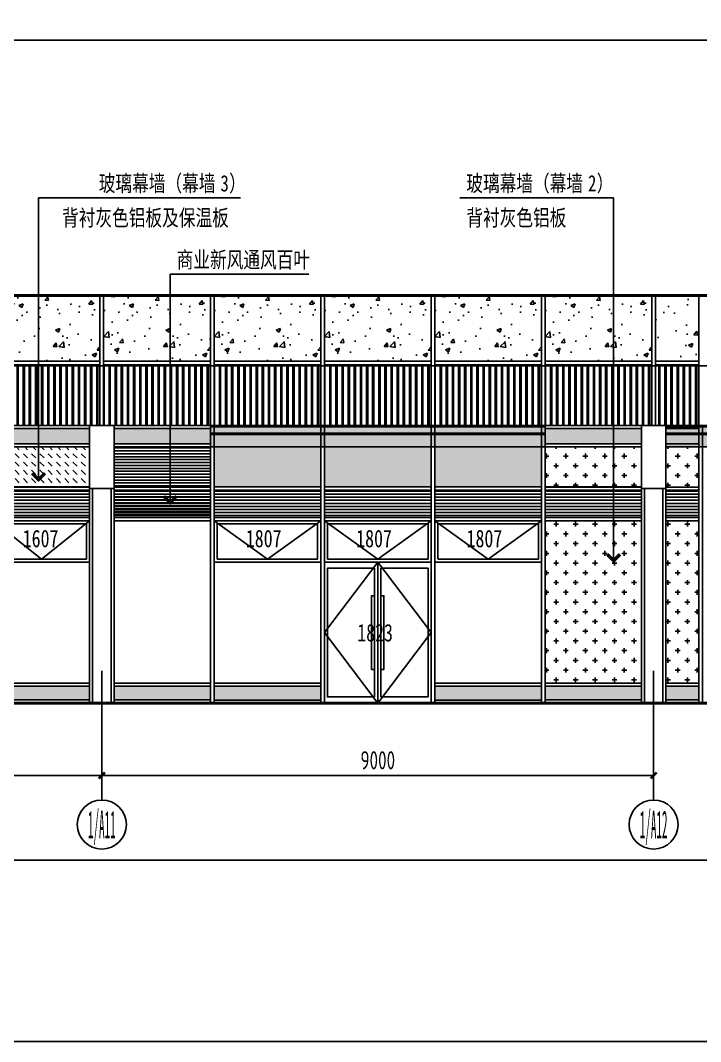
# Model space of a CAD drawing. Extents: x 72637 to 526294, y -245768 to 30884.
# Drawn here: x 223315 to 234408, y -110581 to -93920 of the extents above; entities that cross this region are included whole.
import ezdxf
from ezdxf.enums import TextEntityAlignment as Align

# ---------------------------------------------------------------- set-up
doc = ezdxf.new("R2010")
doc.units = 0
doc.header["$LTSCALE"] = 10
doc.header["$MEASUREMENT"] = 0
doc.linetypes.add('DASH', pattern=[0.35, 0.25, -0.1])
for name, color, linetype in [('$1$05-填充_天正', 26, 'Continuous'), ('01-标注_符号', 200, 'Continuous'), ('01-标注_轴线坐标', 132, 'Continuous'), ('02-TEXT_标注', 130, 'Continuous'), ('02-TEXT_轴号', 7, 'Continuous'), ('05-填充_156', 156, 'Continuous'), ('05-填充_168', 168, 'Continuous'), ('05-填充_18', 18, 'Continuous'), ('A-C_玻璃幕墙', 140, 'Continuous'), ('A-C_窗', 140, 'Continuous'), ('A-C_门', 150, 'Continuous'), ('AXIS_TEXT', 7, 'Continuous'), ('D-铝板', 181, 'Continuous'), ('E-立面轮廓', 241, 'Continuous')]:
    doc.layers.add(name, color=color, linetype=linetype)
doc.layers.add('04-不打印_辅助线', color=165, linetype='Continuous', plot=False)
doc.layers.add('DIM_MODI', color=6, linetype='Continuous', plot=False)
doc.styles.add('_TCH_AXIS', font='STXIHEI.TTF', dxfattribs={"width": 0.75})
doc.styles.add('_TCH_DIM_T3', font='ROS1', dxfattribs={"width": 0.8, "bigfont": 'JD'})
doc.styles.add('_TCH_LABEL', font='', dxfattribs={"width": 0.75})
doc.styles.add('COMPLEX', font='COMPLEX')
doc.styles.add('logo-3', font='', dxfattribs={"width": 0.8})
doc.styles.get("Standard").update_dxf_attribs({"font": 'STXIHEI.TTF', "width": 0.75})
doc.styles.get('_TCH_LABEL').set_extended_font_data('SimSun')
doc.styles.get('logo-3').set_extended_font_data('SimSun')
doc.dimstyles.new('_TCH_ARCH&&100', dxfattribs={"dimtxt": 297.5, "dimasz": 100, "dimexe": 250, "dimexo": 300, "dimgap": 100, "dimtad": 1, "dimdec": 0, "dimzin": 0, "dimdsep": 46, "dimtxsty": '_TCH_DIM_T3', "dimblk": 'ARCHTICK', "dimcen": 0.09, "dimclrt": 7, "dimazin": 2, "dimtfac": 1, "dimtdec": 0, "dimtix": 1, "dimtmove": 2, "dimatfit": 3, "dimfxl": 0, "dimtolj": 1, "dimtzin": 0, "dimarcsym": 0})
doc.dimstyles.new('副本 ISO-1', dxfattribs={"dimtxt": 2.5, "dimasz": 1.5, "dimexe": 1.25, "dimexo": 0.625, "dimtad": 1, "dimdec": 0, "dimtxsty": 'logo-3', "dimblk": 'ARCHTICK', "dimcen": 2.5, "dimdle": 1, "dimadec": 0, "dimazin": 0, "dimtfac": 1, "dimtdec": 0, "dimtix": 1, "dimtmove": 0, "dimatfit": 3, "dimldrblk": 'AR', "dimfxl": 0, "dimarcsym": 0})

# ---------------------------------------------------------------- blocks, each defined once
blk = doc.blocks.new('*U140')
at = {"layer": 'A-C_玻璃幕墙'}
blk.add_lwpolyline([(-30, 2265), (-30, -2265), (30, -2265), (30, 2265)], dxfattribs=at)
blk = doc.blocks.new('*U141')
at = {"layer": 'A-C_玻璃幕墙', "color": 0, "linetype": 'ByBlock', "lineweight": -2, "transparency": 16777216}
for p in [(0, 0), (1800, 0), (3600, 0), (5400, 0)]:
    blk.add_blockref('*U140', p, dxfattribs=at)
blk = doc.blocks.new('jhkuyfuk')
blk.add_lwpolyline([(-200, 0), (200, 0), (200, 4530), (-200, 4530)], close=True)
for points in [[(-200, 3500), (200, 3500)], [(-150, 3500), (-150, 0)], [(150, 3500), (150, 0)]]:
    blk.add_lwpolyline(points)
blk = doc.blocks.new('rehatrshj')
at = {"layer": '05-填充_156'}
h = blk.add_hatch(dxfattribs=at)
h.set_pattern_fill('CROSS', color=136, scale=100)
h.set_pattern_definition([(0, (-155019.49, 102647.84), (158.75, 158.75), [79.375, -238.125]), (90, (-154979.8, 102608.15), (-158.75, 158.75), [79.375, -238.125])])
h.paths.add_polyline_path([(0, 3200), (1570, 3200), (1570, 3855), (0, 3855)])
h.paths.add_polyline_path([(0, 2650), (1570, 2650), (1570, 0), (0, 0)])
for points in [[(0, 3200), (1570, 3200), (1570, 3855), (0, 3855)], [(0, 2650), (1570, 2650), (1570, 0), (0, 0)]]:
    blk.add_lwpolyline(points, close=True)
blk = doc.blocks.new('*U145')
at = {"layer": 'A-C_玻璃幕墙'}
blk.add_blockref('rehatrshj', (-785, -1927), dxfattribs=at)
blk = doc.blocks.new('*U146')
at = {"layer": 'A-C_玻璃幕墙', "color": 0, "linetype": 'ByBlock', "lineweight": -2, "transparency": 16777216}
blk.add_blockref('*U145', (0, 0), dxfattribs=at)
blk = doc.blocks.new('*U148')
at = {"layer": '05-填充_156'}
h = blk.add_hatch(dxfattribs=at)
h.set_pattern_fill('DASH', color=256, scale=100, angle=315)
h.set_pattern_definition([(315, (-155019.49, 99447.835), (134.70384, -3e-14), [95.25, -95.25])])
h.paths.add_polyline_path([(0, 655), (1570, 655), (1570, 0), (0, 0)])
blk.add_lwpolyline([(0, 655), (1570, 655), (1570, 0), (0, 0)], close=True)
blk = doc.blocks.new('*U155')
at = {"layer": 'A-C_玻璃幕墙'}
blk.add_blockref('*U148', (-785, -327), dxfattribs=at)
blk = doc.blocks.new('*U156')
at = {"layer": 'A-C_玻璃幕墙', "color": 0, "linetype": 'ByBlock', "lineweight": -2, "transparency": 16777216}
for p in [(0, 0), (7030, 0)]:
    blk.add_blockref('*U155', p, dxfattribs=at)
blk = doc.blocks.new('*U157')
at = {"layer": 'A-C_玻璃幕墙'}
blk.add_lwpolyline([(-30, 2265), (-30, -2265), (30, -2265), (30, 2265)], dxfattribs=at)
blk = doc.blocks.new('*U158')
at = {"layer": 'A-C_玻璃幕墙', "color": 0, "linetype": 'ByBlock', "lineweight": -2, "transparency": 16777216}
for p in [(0, 0), (2500, 0)]:
    blk.add_blockref('*U157', p, dxfattribs=at)
blk = doc.blocks.new('*U229')
at = {"layer": '05-填充_156'}
h = blk.add_hatch(dxfattribs=at)
h.set_pattern_fill('_USER', color=256, scale=100, angle=90, pattern_type=0)
h.set_pattern_definition([(90, (-974.43, 940), (-100, 6e-15), [])])
h.paths.add_polyline_path([(0, 990), (706, 990), (706, 0), (0, 0)])
h = blk.add_hatch(dxfattribs=at)
h.set_pattern_fill('_USER', color=256, scale=100, angle=90, pattern_type=0)
h.set_pattern_definition([(90, (-954.43, 940), (-100, 6e-15), [])])
h.paths.add_polyline_path([(0, 990), (706, 990), (706, 0), (0, 0)])
for points in [[(706, 1050), (0, 1050), (0, 2120), (706, 2120)], [(0, 990), (706, 990), (706, 1050), (0, 1050)], [(0, 990), (706, 990), (706, 0), (0, 0)]]:
    blk.add_lwpolyline(points, close=True)
blk = doc.blocks.new('jtdyy')
at = {"layer": '05-填充_168'}
h = blk.add_hatch(color=256, dxfattribs=at)
h.dxf.hatch_style = 1
h.paths.add_polyline_path([(1570, 50), (0, 50), (0, 275), (1570, 275)])
for points in [[(1570, 275), (0, 275), (0, 325), (1570, 325)], [(1570, 50), (0, 50), (0, 275), (1570, 275)], [(1570, 0), (0, 0), (0, 50), (1570, 50)]]:
    blk.add_lwpolyline(points, close=True)
blk = doc.blocks.new('jhtdrjytd')
at = {"layer": '05-填充_156'}
h = blk.add_hatch(dxfattribs=at)
h.set_pattern_fill('_USER', color=256, scale=50, pattern_type=0)
h.set_pattern_definition([(0, (770, 50), (0, 50), [])])
h.paths.add_polyline_path([(0, 50), (1570, 50), (1570, 500), (0, 500)])
at = {"layer": '05-填充_168'}
h = blk.add_hatch(color=256, dxfattribs=at)
h.dxf.hatch_style = 1
h.paths.add_polyline_path([(1570, 1255), (0, 1255), (0, 1505), (1570, 1505)])
for points in [[(1570, 1505), (0, 1505), (0, 1555), (1570, 1555)], [(1570, 1255), (0, 1255), (0, 1505), (1570, 1505)], [(1570, 1205), (0, 1205), (0, 1255), (1570, 1255)], [(1570, 500), (0, 500), (0, 550), (1570, 550)], [(0, 50), (1570, 50), (1570, 500), (0, 500)], [(1570, 0), (0, 0), (0, 50), (1570, 50)]]:
    blk.add_lwpolyline(points, close=True)
blk = doc.blocks.new('*U183')
at = {"layer": 'A-C_玻璃幕墙'}
for name, p in [('jhtdrjytd', (-785, 710)), ('jtdyy', (-785, -2265))]:
    blk.add_blockref(name, p, dxfattribs=at)
blk = doc.blocks.new('*U184')
at = {"layer": 'A-C_玻璃幕墙', "color": 0, "linetype": 'ByBlock', "lineweight": -2, "transparency": 16777216}
for p in [(0, 0), (7030, 0)]:
    blk.add_blockref('*U183', p, dxfattribs=at)
blk = doc.blocks.new('*U188')
at = {"layer": 'A-C_玻璃幕墙'}
for name, p in [('jhtdrjytd', (-785, 710)), ('jtdyy', (-785, -2265))]:
    blk.add_blockref(name, p, dxfattribs=at)
blk = doc.blocks.new('*U189')
at = {"layer": 'A-C_玻璃幕墙', "color": 0, "linetype": 'ByBlock', "lineweight": -2, "transparency": 16777216}
for p in [(0, 0), (7030, 0)]:
    blk.add_blockref('*U188', p, dxfattribs=at)
blk = doc.blocks.new('*U372')
at = {"layer": '05-填充_168'}
h = blk.add_hatch(color=256, dxfattribs=at)
h.dxf.hatch_style = 1
h.paths.add_polyline_path([(536, 50), (0, 50), (0, 275), (536, 275)])
for points in [[(536, 275), (0, 275), (0, 325), (536, 325)], [(536, 50), (0, 50), (0, 275), (536, 275)], [(536, 0), (0, 0), (0, 50), (536, 50)]]:
    blk.add_lwpolyline(points, close=True)
blk = doc.blocks.new('*U371')
at = {"layer": '05-填充_156'}
h = blk.add_hatch(dxfattribs=at)
h.set_pattern_fill('_USER', color=256, scale=50, pattern_type=0)
h.set_pattern_definition([(0, (-264.426, 50), (0, 50), [])])
h.paths.add_polyline_path([(0, 50), (536, 50), (536, 500), (0, 500)])
at = {"layer": '05-填充_168'}
h = blk.add_hatch(color=256, dxfattribs=at)
h.dxf.hatch_style = 1
h.paths.add_polyline_path([(536, 1255), (0, 1255), (0, 1505), (536, 1505)])
for points in [[(536, 1505), (0, 1505), (0, 1555), (536, 1555)], [(536, 1255), (0, 1255), (0, 1505), (536, 1505)], [(536, 1205), (0, 1205), (0, 1255), (536, 1255)], [(536, 500), (0, 500), (0, 550), (536, 550)], [(0, 50), (536, 50), (536, 500), (0, 500)], [(536, 0), (0, 0), (0, 50), (536, 50)]]:
    blk.add_lwpolyline(points, close=True)
blk = doc.blocks.new('A$C5BC7050D')
for points in [[(-1735, 0), (5, 0), (5, 2300), (-1735, 2300)], [(-915, 550), (-965, 550), (-965, 1750), (-915, 1750)], [(-815, 550), (-765, 550), (-765, 1750), (-815, 1750)]]:
    blk.add_lwpolyline(points, close=True)
for points in [[(-865, 2300), (-1735, 1150), (-865, 0)], [(-915, 2200), (-1685, 2200), (-1685, 100), (-915, 100)], [(-915, 2200), (-915, 100)], [(-865, 2300), (-865, 0)], [(-865, 2300), (5, 1150), (-865, 0)], [(-815, 2200), (-815, 100)], [(-815, 100), (-45, 100), (-45, 2200), (-815, 2200)]]:
    blk.add_lwpolyline(points)
at = {"layer": '04-不打印_辅助线', "style": '_TCH_AXIS', "width": 0.75}
blk.add_text('1823', height=285.4, dxfattribs=at).set_placement((-1199, 1005))
blk = doc.blocks.new('*U126')
at = {"layer": '05-填充_156'}
h = blk.add_hatch(dxfattribs=at)
h.set_pattern_fill('_USER', color=256, scale=50, pattern_type=0)
h.set_pattern_definition([(0, (940, 50), (0, 50), [])])
h.paths.add_polyline_path([(0, 50), (1740, 50), (1740, 500), (0, 500)])
at = {"layer": '05-填充_168'}
h = blk.add_hatch(color=256, dxfattribs=at)
h.dxf.hatch_style = 1
h.paths.add_polyline_path([(1740, 1205), (0, 1205), (0, 550), (1740, 550)])
for points in [[(0, 1555), (1740, 1555)], [(1740, 1205), (0, 1205)]]:
    blk.add_lwpolyline(points)
for points in [[(0, 550), (1740, 550), (1740, 1205), (0, 1205)], [(1740, 500), (0, 500), (0, 550), (1740, 550)], [(0, 50), (1740, 50), (1740, 500), (0, 500)], [(1740, 0), (0, 0), (0, 50), (1740, 50)]]:
    blk.add_lwpolyline(points, close=True)
blk = doc.blocks.new('*U368')
at = {"layer": 'A-C_玻璃幕墙'}
blk.add_blockref('*U126', (-870, -777), dxfattribs=at)
blk = doc.blocks.new('*U369')
at = {"layer": 'A-C_玻璃幕墙', "color": 0, "linetype": 'ByBlock', "lineweight": -2, "transparency": 16777216}
for p in [(0, 0), (1800, 0), (3600, 0)]:
    blk.add_blockref('*U368', p, dxfattribs=at)
blk = doc.blocks.new('*U167')
at = {"layer": '05-填充_168'}
h = blk.add_hatch(color=256, dxfattribs=at)
h.dxf.hatch_style = 1
h.paths.add_polyline_path([(1740, 50), (0, 50), (0, 275), (1740, 275)])
for points in [[(1740, 275), (0, 275), (0, 325), (1740, 325)], [(1740, 50), (0, 50), (0, 275), (1740, 275)], [(1740, 0), (0, 0), (0, 50), (1740, 50)]]:
    blk.add_lwpolyline(points, close=True)
blk = doc.blocks.new('*U370')
at = {"layer": 'A-C_玻璃幕墙'}
blk.add_blockref('*U167', (-870, -163), dxfattribs=at)
blk = doc.blocks.new('*U367')
at = {"layer": 'A-C_玻璃幕墙', "color": 0, "linetype": 'ByBlock', "lineweight": -2, "transparency": 16777216}
for p in [(0, 0), (3600, 0)]:
    blk.add_blockref('*U370', p, dxfattribs=at)
blk = doc.blocks.new('*U88')
at = {"layer": '05-填充_18'}
h = blk.add_hatch(color=256, dxfattribs=at)
h.dxf.hatch_style = 1
h.paths.add_polyline_path([(0, 350), (5460, 350), (5460, 0), (0, 0)])
blk.add_lwpolyline([(0, 350), (5460, 350), (5460, 0), (0, 0)], close=True)
for points in [[(5460, 325), (0, 325)], [(0, 225), (5460, 225)], [(5460, 200), (0, 200)]]:
    blk.add_lwpolyline(points)
blk = doc.blocks.new('*U374')
at = {"layer": '05-填充_156'}
h = blk.add_hatch(dxfattribs=at)
h.set_pattern_fill('CROSS', color=136, scale=100)
h.set_pattern_definition([(0, (-156053.91, 102647.84), (158.75, 158.75), [79.375, -238.125]), (90, (-156014.23, 102608.15), (-158.75, 158.75), [79.375, -238.125])])
h.paths.add_polyline_path([(0, 3200), (536, 3200), (536, 3855), (0, 3855)])
h.paths.add_polyline_path([(0, 2650), (536, 2650), (536, 0), (0, 0)])
for points in [[(0, 3200), (536, 3200), (536, 3855), (0, 3855)], [(0, 2650), (536, 2650), (536, 0), (0, 0)]]:
    blk.add_lwpolyline(points, close=True)
blk = doc.blocks.new('*U405')
at = {"layer": '05-填充_18'}
h = blk.add_hatch(color=256, dxfattribs=at)
h.dxf.hatch_style = 1
h.paths.add_polyline_path([(0, 350), (3970, 350), (3970, 0), (0, 0)])
blk.add_lwpolyline([(0, 350), (3970, 350), (3970, 0), (0, 0)], close=True)
for points in [[(3970, 325), (0, 325)], [(0, 225), (3970, 225)], [(3970, 200), (0, 200)]]:
    blk.add_lwpolyline(points)
blk = doc.blocks.new('_ArchTick')
at = {"color": 0, "linetype": 'ByBlock', "const_width": 0.4}
blk.add_lwpolyline([(-0.5, -0.5), (0.5, 0.5)], dxfattribs=at)
blk = doc.blocks.new('*X11')
at = {"color": 0}
for p, q in [((-1012.301, 1692.734), (-1012.295, 1692.734)), ((-1012.301, 1692.711), (-1012.301, 1692.734)), ((-1012.3, 1692.735), (-1012.296, 1692.735)), ((-1012.3, 1692.71), (-1012.3, 1692.735)), ((-1012.299, 1692.736), (-1012.297, 1692.736)), ((-1012.299, 1692.709), (-1012.299, 1692.736)), ((-1012.298, 1692.708), (-1012.298, 1692.736)), ((-1012.297, 1692.707), (-1012.297, 1692.735)), ((-1012.296, 1692.706), (-1012.296, 1692.734)), ((-1012.295, 1692.705), (-1012.295, 1692.733)), ((-1012.312, 1692.723), (-1012.284, 1692.723)), ((-1012.312, 1692.722), (-1012.312, 1692.723)), ((-1012.311, 1692.724), (-1012.285, 1692.724)), ((-1012.311, 1692.721), (-1012.311, 1692.724)), ((-1012.311, 1692.722), (-1012.283, 1692.722)), ((-1012.31, 1692.725), (-1012.286, 1692.725)), ((-1012.31, 1692.72), (-1012.31, 1692.725)), ((-1012.31, 1692.721), (-1012.282, 1692.721)), ((-1012.309, 1692.726), (-1012.287, 1692.726)), ((-1012.309, 1692.719), (-1012.309, 1692.726)), ((-1012.309, 1692.72), (-1012.281, 1692.72)), ((-1012.308, 1692.727), (-1012.288, 1692.727)), ((-1012.308, 1692.718), (-1012.308, 1692.727)), ((-1012.308, 1692.719), (-1012.28, 1692.719)), ((-1012.307, 1692.728), (-1012.289, 1692.728)), ((-1012.307, 1692.717), (-1012.307, 1692.728)), ((-1012.307, 1692.718), (-1012.279, 1692.718)), ((-1012.306, 1692.729), (-1012.29, 1692.729)), ((-1012.306, 1692.716), (-1012.306, 1692.729)), ((-1012.306, 1692.717), (-1012.278, 1692.717)), ((-1012.305, 1692.73), (-1012.291, 1692.73)), ((-1012.305, 1692.715), (-1012.305, 1692.73)), ((-1012.305, 1692.716), (-1012.277, 1692.716)), ((-1012.304, 1692.731), (-1012.292, 1692.731)), ((-1012.304, 1692.714), (-1012.304, 1692.731)), ((-1012.304, 1692.715), (-1012.276, 1692.715)), ((-1012.303, 1692.732), (-1012.293, 1692.732)), ((-1012.303, 1692.713), (-1012.303, 1692.732)), ((-1012.303, 1692.714), (-1012.275, 1692.714)), ((-1012.302, 1692.733), (-1012.294, 1692.733)), ((-1012.302, 1692.712), (-1012.302, 1692.733)), ((-1012.302, 1692.713), (-1012.274, 1692.713)), ((-1012.301, 1692.712), (-1012.273, 1692.712)), ((-1012.3, 1692.711), (-1012.272, 1692.711)), ((-1012.299, 1692.71), (-1012.271, 1692.71)), ((-1012.299, 1692.631), (-1012.27, 1692.631)), ((-1012.299, 1692.604), (-1012.299, 1692.631)), ((-1012.298, 1692.709), (-1012.27, 1692.709)), ((-1012.298, 1692.632), (-1012.269, 1692.632)), ((-1012.298, 1692.603), (-1012.298, 1692.632)), ((-1012.297, 1692.708), (-1012.269, 1692.708)), ((-1012.297, 1692.633), (-1012.268, 1692.633)), ((-1012.297, 1692.604), (-1012.297, 1692.633)), ((-1012.296, 1692.707), (-1012.268, 1692.707)), ((-1012.296, 1692.634), (-1012.267, 1692.634)), ((-1012.296, 1692.605), (-1012.296, 1692.634)), ((-1012.295, 1692.706), (-1012.267, 1692.706)), ((-1012.295, 1692.635), (-1012.266, 1692.635)), ((-1012.295, 1692.606), (-1012.295, 1692.635)), ((-1012.294, 1692.704), (-1012.294, 1692.732)), ((-1012.294, 1692.705), (-1012.266, 1692.705)), ((-1012.294, 1692.636), (-1012.265, 1692.636)), ((-1012.294, 1692.607), (-1012.294, 1692.636)), ((-1012.293, 1692.703), (-1012.293, 1692.731)), ((-1012.293, 1692.704), (-1012.265, 1692.704)), ((-1012.293, 1692.637), (-1012.264, 1692.637)), ((-1012.293, 1692.608), (-1012.293, 1692.637)), ((-1012.292, 1692.702), (-1012.292, 1692.73)), ((-1012.292, 1692.703), (-1012.264, 1692.703)), ((-1012.292, 1692.638), (-1012.263, 1692.638)), ((-1012.292, 1692.609), (-1012.292, 1692.638)), ((-1012.291, 1692.701), (-1012.291, 1692.729)), ((-1012.291, 1692.702), (-1012.263, 1692.702)), ((-1012.291, 1692.639), (-1012.262, 1692.639)), ((-1012.291, 1692.61), (-1012.291, 1692.639)), ((-1012.29, 1692.7), (-1012.29, 1692.728)), ((-1012.29, 1692.701), (-1012.262, 1692.701)), ((-1012.29, 1692.64), (-1012.261, 1692.64)), ((-1012.29, 1692.611), (-1012.29, 1692.64)), ((-1012.289, 1692.699), (-1012.289, 1692.727)), ((-1012.289, 1692.7), (-1012.261, 1692.7)), ((-1012.289, 1692.641), (-1012.26, 1692.641)), ((-1012.289, 1692.612), (-1012.289, 1692.641)), ((-1012.288, 1692.698), (-1012.288, 1692.726)), ((-1012.288, 1692.699), (-1012.26, 1692.699)), ((-1012.288, 1692.642), (-1012.259, 1692.642)), ((-1012.288, 1692.613), (-1012.288, 1692.642)), ((-1012.287, 1692.697), (-1012.287, 1692.725)), ((-1012.287, 1692.698), (-1012.259, 1692.698)), ((-1012.287, 1692.643), (-1012.258, 1692.643)), ((-1012.287, 1692.614), (-1012.287, 1692.643)), ((-1012.286, 1692.696), (-1012.286, 1692.724)), ((-1012.286, 1692.697), (-1012.258, 1692.697)), ((-1012.286, 1692.644), (-1012.257, 1692.644)), ((-1012.286, 1692.615), (-1012.286, 1692.644)), ((-1012.285, 1692.695), (-1012.285, 1692.723)), ((-1012.285, 1692.696), (-1012.257, 1692.696)), ((-1012.285, 1692.645), (-1012.256, 1692.645)), ((-1012.285, 1692.616), (-1012.285, 1692.645)), ((-1012.284, 1692.694), (-1012.284, 1692.722)), ((-1012.284, 1692.695), (-1012.256, 1692.695)), ((-1012.284, 1692.646), (-1012.255, 1692.646)), ((-1012.284, 1692.617), (-1012.284, 1692.646)), ((-1012.283, 1692.693), (-1012.283, 1692.721)), ((-1012.283, 1692.694), (-1012.255, 1692.694)), ((-1012.283, 1692.647), (-1012.254, 1692.647)), ((-1012.283, 1692.618), (-1012.283, 1692.647)), ((-1012.282, 1692.692), (-1012.282, 1692.72)), ((-1012.282, 1692.693), (-1012.254, 1692.693)), ((-1012.282, 1692.648), (-1012.253, 1692.648)), ((-1012.282, 1692.619), (-1012.282, 1692.648)), ((-1012.281, 1692.691), (-1012.281, 1692.719)), ((-1012.281, 1692.692), (-1012.253, 1692.692)), ((-1012.281, 1692.649), (-1012.252, 1692.649)), ((-1012.281, 1692.62), (-1012.281, 1692.649)), ((-1012.28, 1692.69), (-1012.28, 1692.718)), ((-1012.28, 1692.691), (-1012.252, 1692.691)), ((-1012.28, 1692.65), (-1012.251, 1692.65)), ((-1012.28, 1692.621), (-1012.28, 1692.65)), ((-1012.279, 1692.689), (-1012.279, 1692.717)), ((-1012.279, 1692.69), (-1012.251, 1692.69)), ((-1012.279, 1692.651), (-1012.25, 1692.651)), ((-1012.279, 1692.622), (-1012.279, 1692.651)), ((-1012.278, 1692.688), (-1012.278, 1692.716)), ((-1012.278, 1692.689), (-1012.25, 1692.689)), ((-1012.278, 1692.652), (-1012.249, 1692.652)), ((-1012.278, 1692.623), (-1012.278, 1692.652)), ((-1012.277, 1692.687), (-1012.277, 1692.715)), ((-1012.277, 1692.688), (-1012.249, 1692.688)), ((-1012.277, 1692.653), (-1012.248, 1692.653)), ((-1012.277, 1692.624), (-1012.277, 1692.653)), ((-1012.276, 1692.686), (-1012.276, 1692.714)), ((-1012.276, 1692.687), (-1012.248, 1692.687)), ((-1012.276, 1692.654), (-1012.247, 1692.654)), ((-1012.276, 1692.625), (-1012.276, 1692.654)), ((-1012.275, 1692.685), (-1012.275, 1692.713)), ((-1012.275, 1692.686), (-1012.247, 1692.686)), ((-1012.275, 1692.655), (-1012.246, 1692.655)), ((-1012.275, 1692.626), (-1012.275, 1692.655)), ((-1012.274, 1692.684), (-1012.274, 1692.712)), ((-1012.274, 1692.685), (-1012.246, 1692.685)), ((-1012.274, 1692.656), (-1012.245, 1692.656)), ((-1012.274, 1692.627), (-1012.274, 1692.656)), ((-1012.273, 1692.683), (-1012.273, 1692.711)), ((-1012.273, 1692.684), (-1012.245, 1692.684)), ((-1012.273, 1692.657), (-1012.244, 1692.657)), ((-1012.273, 1692.628), (-1012.273, 1692.657)), ((-1012.272, 1692.682), (-1012.272, 1692.71)), ((-1012.272, 1692.683), (-1012.244, 1692.683)), ((-1012.272, 1692.658), (-1012.243, 1692.658)), ((-1012.272, 1692.629), (-1012.272, 1692.658)), ((-1012.271, 1692.681), (-1012.271, 1692.709)), ((-1012.271, 1692.682), (-1012.243, 1692.682)), ((-1012.271, 1692.659), (-1012.242, 1692.659)), ((-1012.271, 1692.63), (-1012.271, 1692.659)), ((-1012.27, 1692.68), (-1012.27, 1692.708)), ((-1012.27, 1692.681), (-1012.242, 1692.681)), ((-1012.27, 1692.66), (-1012.241, 1692.66)), ((-1012.27, 1692.631), (-1012.27, 1692.66)), ((-1012.269, 1692.679), (-1012.269, 1692.707)), ((-1012.269, 1692.68), (-1012.241, 1692.68)), ((-1012.269, 1692.661), (-1012.24, 1692.661)), ((-1012.269, 1692.632), (-1012.269, 1692.661)), ((-1012.268, 1692.678), (-1012.268, 1692.706)), ((-1012.268, 1692.679), (-1012.24, 1692.679)), ((-1012.268, 1692.662), (-1012.239, 1692.662)), ((-1012.268, 1692.633), (-1012.268, 1692.662)), ((-1012.267, 1692.677), (-1012.267, 1692.705)), ((-1012.267, 1692.678), (-1012.239, 1692.678)), ((-1012.267, 1692.663), (-1012.238, 1692.663)), ((-1012.267, 1692.634), (-1012.267, 1692.663)), ((-1012.266, 1692.676), (-1012.266, 1692.704)), ((-1012.266, 1692.677), (-1012.238, 1692.677)), ((-1012.266, 1692.664), (-1012.237, 1692.664)), ((-1012.266, 1692.635), (-1012.266, 1692.664)), ((-1012.265, 1692.675), (-1012.265, 1692.703)), ((-1012.265, 1692.676), (-1012.237, 1692.676)), ((-1012.265, 1692.665), (-1012.236, 1692.665)), ((-1012.265, 1692.636), (-1012.265, 1692.665)), ((-1012.264, 1692.674), (-1012.264, 1692.702)), ((-1012.264, 1692.675), (-1012.236, 1692.675)), ((-1012.264, 1692.666), (-1012.235, 1692.666)), ((-1012.264, 1692.637), (-1012.264, 1692.666)), ((-1012.263, 1692.673), (-1012.263, 1692.701)), ((-1012.263, 1692.674), (-1012.235, 1692.674)), ((-1012.263, 1692.667), (-1012.234, 1692.667)), ((-1012.263, 1692.638), (-1012.263, 1692.667)), ((-1012.262, 1692.672), (-1012.262, 1692.7)), ((-1012.262, 1692.673), (-1012.234, 1692.673)), ((-1012.262, 1692.668), (-1012.233, 1692.668)), ((-1012.262, 1692.639), (-1012.262, 1692.668)), ((-1012.261, 1692.671), (-1012.261, 1692.699)), ((-1012.261, 1692.672), (-1012.233, 1692.672)), ((-1012.261, 1692.669), (-1012.232, 1692.669)), ((-1012.261, 1692.64), (-1012.261, 1692.669)), ((-1012.26, 1692.67), (-1012.26, 1692.698)), ((-1012.26, 1692.671), (-1012.232, 1692.671)), ((-1012.26, 1692.67), (-1012.231, 1692.67)), ((-1012.26, 1692.641), (-1012.26, 1692.67)), ((-1012.259, 1692.642), (-1012.259, 1692.697)), ((-1012.258, 1692.643), (-1012.258, 1692.696)), ((-1012.257, 1692.644), (-1012.257, 1692.695)), ((-1012.256, 1692.645), (-1012.256, 1692.694)), ((-1012.255, 1692.646), (-1012.255, 1692.693)), ((-1012.254, 1692.647), (-1012.254, 1692.692)), ((-1012.253, 1692.648), (-1012.253, 1692.691)), ((-1012.252, 1692.649), (-1012.252, 1692.69)), ((-1012.251, 1692.65), (-1012.251, 1692.689)), ((-1012.25, 1692.651), (-1012.25, 1692.688)), ((-1012.249, 1692.652), (-1012.249, 1692.687)), ((-1012.248, 1692.653), (-1012.248, 1692.686)), ((-1012.247, 1692.654), (-1012.247, 1692.685)), ((-1012.246, 1692.655), (-1012.246, 1692.684)), ((-1012.245, 1692.656), (-1012.245, 1692.683)), ((-1012.244, 1692.657), (-1012.244, 1692.682)), ((-1012.243, 1692.658), (-1012.243, 1692.681)), ((-1012.242, 1692.659), (-1012.242, 1692.68)), ((-1012.241, 1692.66), (-1012.241, 1692.679)), ((-1012.24, 1692.661), (-1012.24, 1692.678)), ((-1012.239, 1692.662), (-1012.239, 1692.677)), ((-1012.238, 1692.663), (-1012.238, 1692.676)), ((-1012.237, 1692.664), (-1012.237, 1692.675)), ((-1012.236, 1692.665), (-1012.236, 1692.674)), ((-1012.235, 1692.666), (-1012.235, 1692.673)), ((-1012.234, 1692.667), (-1012.234, 1692.672)), ((-1012.233, 1692.668), (-1012.233, 1692.671)), ((-1012.232, 1692.669), (-1012.232, 1692.67)), ((-1012.312, 1692.618), (-1012.283, 1692.618)), ((-1012.312, 1692.617), (-1012.312, 1692.618)), ((-1012.311, 1692.619), (-1012.282, 1692.619)), ((-1012.311, 1692.616), (-1012.311, 1692.619)), ((-1012.311, 1692.617), (-1012.284, 1692.617)), ((-1012.31, 1692.62), (-1012.281, 1692.62)), ((-1012.31, 1692.615), (-1012.31, 1692.62)), ((-1012.31, 1692.616), (-1012.285, 1692.616)), ((-1012.309, 1692.621), (-1012.28, 1692.621)), ((-1012.309, 1692.614), (-1012.309, 1692.621)), ((-1012.309, 1692.615), (-1012.286, 1692.615)), ((-1012.308, 1692.622), (-1012.279, 1692.622)), ((-1012.308, 1692.613), (-1012.308, 1692.622)), ((-1012.308, 1692.614), (-1012.287, 1692.614)), ((-1012.307, 1692.623), (-1012.278, 1692.623)), ((-1012.307, 1692.612), (-1012.307, 1692.623)), ((-1012.307, 1692.613), (-1012.288, 1692.613)), ((-1012.306, 1692.624), (-1012.277, 1692.624)), ((-1012.306, 1692.611), (-1012.306, 1692.624)), ((-1012.306, 1692.612), (-1012.289, 1692.612)), ((-1012.305, 1692.625), (-1012.276, 1692.625)), ((-1012.305, 1692.61), (-1012.305, 1692.625)), ((-1012.305, 1692.611), (-1012.29, 1692.611)), ((-1012.304, 1692.626), (-1012.275, 1692.626)), ((-1012.304, 1692.609), (-1012.304, 1692.626)), ((-1012.304, 1692.61), (-1012.291, 1692.61)), ((-1012.303, 1692.627), (-1012.274, 1692.627)), ((-1012.303, 1692.608), (-1012.303, 1692.627)), ((-1012.303, 1692.609), (-1012.292, 1692.609)), ((-1012.302, 1692.628), (-1012.273, 1692.628)), ((-1012.302, 1692.607), (-1012.302, 1692.628)), ((-1012.302, 1692.608), (-1012.293, 1692.608)), ((-1012.301, 1692.629), (-1012.272, 1692.629)), ((-1012.301, 1692.606), (-1012.301, 1692.629)), ((-1012.301, 1692.607), (-1012.294, 1692.607)), ((-1012.3, 1692.63), (-1012.271, 1692.63)), ((-1012.3, 1692.605), (-1012.3, 1692.63)), ((-1012.3, 1692.606), (-1012.295, 1692.606)), ((-1012.299, 1692.605), (-1012.296, 1692.605)), ((-1012.298, 1692.604), (-1012.297, 1692.604))]:
    blk.add_line(p, q, dxfattribs=at)
blk = doc.blocks.new('A-ARROW')
blk.add_lwpolyline([(0.081, 0.052), (0.067, 0.067), (0, 0), (0.067, -0.067), (0.081, -0.052), (0.028, 0)], close=True)
at = {"rotation": 180}
blk.add_blockref('*X11', (-1012.231, 1692.67), dxfattribs=at)
blk = doc.blocks.new('AR')
at = {"xscale": -21.59999999986031, "yscale": 21.59999999999127, "zscale": 21.6, "rotation": 359.9999997162888}
blk.add_blockref('A-ARROW', (0, 0), dxfattribs=at)
blk = doc.blocks.new('A$C2E0A5E3B')
blk.add_lwpolyline([(-5, 0), (1735, 0), (1735, 675), (-5, 675)], close=True)
for points in [[(-5, 675), (865, 50)], [(865, 50), (1735, 675)]]:
    blk.add_lwpolyline(points)
at = {"linetype": 'DASH'}
blk.add_lwpolyline([(45, 50), (1685, 50), (1685, 625), (45, 625)], close=True, dxfattribs=at)
at = {"layer": '04-不打印_辅助线', "width": 0.75}
blk.add_text('1807', height=285.4, dxfattribs=at).set_placement((514, 242))
blk = doc.blocks.new('*U413')
at = {"layer": 'A-C_窗'}
blk.add_blockref('A$C2E0A5E3B', (-865, -337.5), dxfattribs=at)
blk = doc.blocks.new('*U414')
at = {"layer": 'A-C_窗', "color": 0, "linetype": 'ByBlock', "lineweight": -2, "transparency": 16777216}
for p in [(0, 0), (1800, 0), (3600, 0)]:
    blk.add_blockref('*U413', p, dxfattribs=at)
blk = doc.blocks.new('djaslkdjlaskjd')
blk.add_lwpolyline([(-5, 0), (1565, 0), (1565, 675), (-5, 675)], close=True)
for points in [[(-5, 675), (780, 50)], [(780, 50), (1565, 675)]]:
    blk.add_lwpolyline(points)
at = {"linetype": 'DASH'}
blk.add_lwpolyline([(45, 50), (1515, 50), (1515, 625), (45, 625)], close=True, dxfattribs=at)
at = {"layer": '04-不打印_辅助线', "width": 0.75}
blk.add_text('1607', height=285.4, dxfattribs=at).set_placement((475, 242))
blk = doc.blocks.new('*U2227')
at = {"layer": 'A-C_窗'}
blk.add_blockref('djaslkdjlaskjd', (-780, -337.5), dxfattribs=at)
blk = doc.blocks.new('*U2228')
at = {"layer": 'DIM_MODI', "color": 0, "linetype": 'ByBlock', "lineweight": -2, "transparency": 16777216}
for p in [(0, 0), (7030, 0)]:
    blk.add_blockref('*U2227', p, dxfattribs=at)
blk = doc.blocks.new('*U234')
at = {"layer": '05-填充_156'}
h = blk.add_hatch(dxfattribs=at)
h.set_pattern_fill('_USER', color=256, scale=100, angle=90, pattern_type=0)
h.set_pattern_definition([(90, (60, 940), (-100, 6e-15), [])])
h.paths.add_polyline_path([(0, 990), (1740, 990), (1740, 0), (0, 0)])
h = blk.add_hatch(dxfattribs=at)
h.set_pattern_fill('_USER', color=256, scale=100, angle=90, pattern_type=0)
h.set_pattern_definition([(90, (80, 940), (-100, 6e-15), [])])
h.paths.add_polyline_path([(0, 990), (1740, 990), (1740, 0), (0, 0)])
for points in [[(1740, 1050), (0, 1050), (0, 2120), (1740, 2120)], [(0, 990), (1740, 990), (1740, 1050), (0, 1050)], [(0, 990), (1740, 990), (1740, 0), (0, 0)]]:
    blk.add_lwpolyline(points, close=True)
blk = doc.blocks.new('_AXISO')
blk.add_circle((0, 0), 0.5)
at = {"layer": 'AXIS_TEXT', "style": 'COMPLEX', "width": 1.041667}
blk.add_attdef('A', text='', height=0.56, dxfattribs=at).set_placement((-0.25, -0.28), (0.25, -0.28), align=Align.FIT)
blk = doc.blocks.new('*D2495')
at = {"layer": '01-标注_轴线坐标', "color": 0, "lineweight": -2, "transparency": 16777216}
for p, q in [((215643, -104831), (215643, -106490)), ((224643, -104831), (224643, -106490)), ((215643, -106240), (224643, -106240))]:
    blk.add_line(p, q, dxfattribs=at)
at = {"layer": 'Defpoints', "color": 0, "transparency": 16777216}
for p in [(215643, -104531), (224643, -104531), (224643, -106240)]:
    blk.add_point(p, dxfattribs=at)
at = {"layer": '01-标注_轴线坐标', "color": 0, "lineweight": -2, "transparency": 16777216, "xscale": 100, "yscale": 100, "zscale": 100, "rotation": 180}
blk.add_blockref('_ArchTick', (215643, -106240), dxfattribs=at)
at = {"layer": '01-标注_轴线坐标', "color": 0, "lineweight": -2, "transparency": 16777216, "xscale": 100, "yscale": 100, "zscale": 100}
blk.add_blockref('_ArchTick', (224643, -106240), dxfattribs=at)
at = {"layer": '01-标注_轴线坐标', "color": 7, "transparency": 16777216, "insert": (220143, -105992), "char_height": 297.5, "attachment_point": 5, "style": '_TCH_DIM_T3'}
blk.add_mtext('\\A1;9000', dxfattribs=at)
blk = doc.blocks.new('*D2496')
at = {"layer": '01-标注_轴线坐标', "color": 0, "lineweight": -2, "transparency": 16777216}
for p, q in [((224643, -104831), (224643, -106490)), ((233643, -104831), (233643, -106490)), ((224643, -106240), (233643, -106240))]:
    blk.add_line(p, q, dxfattribs=at)
at = {"layer": 'Defpoints', "color": 0, "transparency": 16777216}
for p in [(224643, -104531), (233643, -104531), (233643, -106240)]:
    blk.add_point(p, dxfattribs=at)
at = {"layer": '01-标注_轴线坐标', "color": 0, "lineweight": -2, "transparency": 16777216, "xscale": 100, "yscale": 100, "zscale": 100, "rotation": 180}
blk.add_blockref('_ArchTick', (224643, -106240), dxfattribs=at)
at = {"layer": '01-标注_轴线坐标', "color": 0, "lineweight": -2, "transparency": 16777216, "xscale": 100, "yscale": 100, "zscale": 100}
blk.add_blockref('_ArchTick', (233643, -106240), dxfattribs=at)
at = {"layer": '01-标注_轴线坐标', "color": 7, "transparency": 16777216, "insert": (229143, -105992), "char_height": 297.5, "attachment_point": 5, "style": '_TCH_DIM_T3'}
blk.add_mtext('\\A1;9000', dxfattribs=at)

msp = doc.modelspace()

# ---------------------------------------------------------------- hatches: boundary and pattern name
at = {"layer": '$1$05-填充_天正'}
h = msp.add_hatch(dxfattribs=at)
h.set_pattern_fill('混凝土', color=256, scale=100)
h.set_pattern_definition([(50, (402275.1, 16140.1), (717.2602, -62.7521), [75, -825]), (355, (402275.1, 16140.1), (-138.7513, 752.1921), [60, -660]), (100.4514, (402334.9, 16134.85), (578.5094, 689.4395), [63.7402, -701.142]), (46.1842, (402275.1, 16340.1), (1067.241, -165.519), [112.5, -1237.5]), (96.6356, (402364, 16326.3), (934.6627, 974.118), [95.6103, -1051.713]), (351.1842, (402275.1, 16340.1), (934.662, 974.1186), [90, -990]), (21, (402375.1, 16290.1), (596.907, -402.6189), [75, -825]), (326, (402375.1, 16290.1), (243.3153, 725.15), [60, -660]), (71.4514, (402424.84, 16256.5), (840.2226, 322.5305), [63.7402, -701.142]), (37.5, (402275.1, 16140.08), (12.15986, 332.89385), [0, -652, 0, -670, 0, -662.5]), (7.5, (402275.1, 16140.1), (263.06954, 394.4117), [0, -382, 0, -637, 0, -252.5]), (327.5, (402052.1, 16140.08), (533.82244, -22.55487), [0, -250, 0, -780, 0, -1035]), (317.5, (401952.1, 16140.1), (583.1862, 100.105), [0, -325, 0, -518, 0, -735])])
h.paths.add_polyline_path([(222872.6, -98408), (224612.6, -98408), (224612.6, -99478), (222872.6, -99478)])
h = msp.add_hatch(dxfattribs=at)
h.set_pattern_fill('混凝土', color=256, scale=100)
h.set_pattern_definition([(50, (404075.1, 16140.1), (717.2602, -62.7521), [75, -825]), (355, (404075.1, 16140.1), (-138.7513, 752.1921), [60, -660]), (100.4514, (404134.9, 16134.85), (578.5094, 689.4395), [63.7402, -701.142]), (46.1842, (404075.1, 16340.1), (1067.241, -165.519), [112.5, -1237.5]), (96.6356, (404164, 16326.3), (934.6627, 974.118), [95.6103, -1051.713]), (351.1842, (404075.1, 16340.1), (934.662, 974.1186), [90, -990]), (21, (404175.1, 16290.1), (596.907, -402.6189), [75, -825]), (326, (404175.1, 16290.1), (243.3153, 725.15), [60, -660]), (71.4514, (404224.84, 16256.5), (840.2226, 322.5305), [63.7402, -701.142]), (37.5, (404075.1, 16140.08), (12.15986, 332.89385), [0, -652, 0, -670, 0, -662.5]), (7.5, (404075.1, 16140.1), (263.06954, 394.4117), [0, -382, 0, -637, 0, -252.5]), (327.5, (403852.1, 16140.08), (533.82244, -22.55487), [0, -250, 0, -780, 0, -1035]), (317.5, (403752.1, 16140.1), (583.1862, 100.105), [0, -325, 0, -518, 0, -735])])
h.paths.add_polyline_path([(224672.6, -98408), (226412.6, -98408), (226412.6, -99478), (224672.6, -99478)])
h = msp.add_hatch(dxfattribs=at)
h.set_pattern_fill('混凝土', color=256, scale=100)
h.set_pattern_definition([(50, (405875.1, 16140.1), (717.2602, -62.7521), [75, -825]), (355, (405875.1, 16140.1), (-138.7513, 752.1921), [60, -660]), (100.4514, (405934.9, 16134.85), (578.5094, 689.4395), [63.7402, -701.142]), (46.1842, (405875.1, 16340.1), (1067.241, -165.519), [112.5, -1237.5]), (96.6356, (405964, 16326.3), (934.6627, 974.118), [95.6103, -1051.713]), (351.1842, (405875.1, 16340.1), (934.662, 974.1186), [90, -990]), (21, (405975.1, 16290.1), (596.907, -402.6189), [75, -825]), (326, (405975.1, 16290.1), (243.3153, 725.15), [60, -660]), (71.4514, (406024.84, 16256.5), (840.2226, 322.5305), [63.7402, -701.142]), (37.5, (405875.1, 16140.08), (12.15986, 332.89385), [0, -652, 0, -670, 0, -662.5]), (7.5, (405875.1, 16140.1), (263.06954, 394.4117), [0, -382, 0, -637, 0, -252.5]), (327.5, (405652.1, 16140.08), (533.82244, -22.55487), [0, -250, 0, -780, 0, -1035]), (317.5, (405552.1, 16140.1), (583.1862, 100.105), [0, -325, 0, -518, 0, -735])])
h.paths.add_polyline_path([(226472.6, -98408), (228212.6, -98408), (228212.6, -99478), (226472.6, -99478)])
h = msp.add_hatch(dxfattribs=at)
h.set_pattern_fill('混凝土', color=256, scale=100)
h.set_pattern_definition([(50, (407675.1, 16140.1), (717.2602, -62.7521), [75, -825]), (355, (407675.1, 16140.1), (-138.7513, 752.1921), [60, -660]), (100.4514, (407734.9, 16134.85), (578.5094, 689.4395), [63.7402, -701.142]), (46.1842, (407675.1, 16340.1), (1067.241, -165.519), [112.5, -1237.5]), (96.6356, (407764, 16326.3), (934.6627, 974.118), [95.6103, -1051.713]), (351.1842, (407675.1, 16340.1), (934.662, 974.1186), [90, -990]), (21, (407775.1, 16290.1), (596.907, -402.6189), [75, -825]), (326, (407775.1, 16290.1), (243.3153, 725.15), [60, -660]), (71.4514, (407824.84, 16256.5), (840.2226, 322.5305), [63.7402, -701.142]), (37.5, (407675.1, 16140.08), (12.15986, 332.89385), [0, -652, 0, -670, 0, -662.5]), (7.5, (407675.1, 16140.1), (263.06954, 394.4117), [0, -382, 0, -637, 0, -252.5]), (327.5, (407452.1, 16140.08), (533.82244, -22.55487), [0, -250, 0, -780, 0, -1035]), (317.5, (407352.1, 16140.1), (583.1862, 100.105), [0, -325, 0, -518, 0, -735])])
h.paths.add_polyline_path([(228272.6, -98408), (230012.6, -98408), (230012.6, -99478), (228272.6, -99478)])
h = msp.add_hatch(dxfattribs=at)
h.set_pattern_fill('混凝土', color=256, scale=100)
h.set_pattern_definition([(50, (409475.1, 16140.1), (717.2602, -62.7521), [75, -825]), (355, (409475.1, 16140.1), (-138.7513, 752.1921), [60, -660]), (100.4514, (409534.9, 16134.85), (578.5094, 689.4395), [63.7402, -701.142]), (46.1842, (409475.1, 16340.1), (1067.241, -165.519), [112.5, -1237.5]), (96.6356, (409564, 16326.3), (934.6627, 974.118), [95.6103, -1051.713]), (351.1842, (409475.1, 16340.1), (934.662, 974.1186), [90, -990]), (21, (409575.1, 16290.1), (596.907, -402.6189), [75, -825]), (326, (409575.1, 16290.1), (243.3153, 725.15), [60, -660]), (71.4514, (409624.84, 16256.5), (840.2226, 322.5305), [63.7402, -701.142]), (37.5, (409475.1, 16140.08), (12.15986, 332.89385), [0, -652, 0, -670, 0, -662.5]), (7.5, (409475.1, 16140.1), (263.06954, 394.4117), [0, -382, 0, -637, 0, -252.5]), (327.5, (409252.1, 16140.08), (533.82244, -22.55487), [0, -250, 0, -780, 0, -1035]), (317.5, (409152.1, 16140.1), (583.1862, 100.105), [0, -325, 0, -518, 0, -735])])
h.paths.add_polyline_path([(230072.6, -98408), (231812.6, -98408), (231812.6, -99478), (230072.6, -99478)])
h = msp.add_hatch(dxfattribs=at)
h.set_pattern_fill('混凝土', color=256, scale=100)
h.set_pattern_definition([(50, (411275.1, 16140.1), (717.2602, -62.7521), [75, -825]), (355, (411275.1, 16140.1), (-138.7513, 752.1921), [60, -660]), (100.4514, (411334.9, 16134.85), (578.5094, 689.4395), [63.7402, -701.142]), (46.1842, (411275.1, 16340.1), (1067.241, -165.519), [112.5, -1237.5]), (96.6356, (411364, 16326.3), (934.6627, 974.118), [95.6103, -1051.713]), (351.1842, (411275.1, 16340.1), (934.662, 974.1186), [90, -990]), (21, (411375.1, 16290.1), (596.907, -402.6189), [75, -825]), (326, (411375.1, 16290.1), (243.3153, 725.15), [60, -660]), (71.4514, (411424.84, 16256.5), (840.2226, 322.5305), [63.7402, -701.142]), (37.5, (411275.1, 16140.08), (12.15986, 332.89385), [0, -652, 0, -670, 0, -662.5]), (7.5, (411275.1, 16140.1), (263.06954, 394.4117), [0, -382, 0, -637, 0, -252.5]), (327.5, (411052.1, 16140.08), (533.82244, -22.55487), [0, -250, 0, -780, 0, -1035]), (317.5, (410952.1, 16140.1), (583.1862, 100.105), [0, -325, 0, -518, 0, -735])])
h.paths.add_polyline_path([(231872.6, -98408), (233612.6, -98408), (233612.6, -99478), (231872.6, -99478)])
h = msp.add_hatch(dxfattribs=at)
h.set_pattern_fill('混凝土', color=256, scale=100)
h.set_pattern_definition([(50, (414875.1, 16140.1), (717.2602, -62.7521), [75, -825]), (355, (414875.1, 16140.1), (-138.7513, 752.1921), [60, -660]), (100.4514, (414934.9, 16134.85), (578.5094, 689.4395), [63.7402, -701.142]), (46.1842, (414875.1, 16340.1), (1067.241, -165.519), [112.5, -1237.5]), (96.6356, (414964, 16326.3), (934.6627, 974.118), [95.6103, -1051.713]), (351.1842, (414875.1, 16340.1), (934.662, 974.1186), [90, -990]), (21, (414975.1, 16290.1), (596.907, -402.6189), [75, -825]), (326, (414975.1, 16290.1), (243.3153, 725.15), [60, -660]), (71.4514, (415024.84, 16256.5), (840.2226, 322.5305), [63.7402, -701.142]), (37.5, (414875.1, 16140.08), (12.15986, 332.89385), [0, -652, 0, -670, 0, -662.5]), (7.5, (414875.1, 16140.1), (263.06954, 394.4117), [0, -382, 0, -637, 0, -252.5]), (327.5, (414652.1, 16140.08), (533.82244, -22.55487), [0, -250, 0, -780, 0, -1035]), (317.5, (414552.1, 16140.1), (583.1862, 100.105), [0, -325, 0, -518, 0, -735])])
h.paths.add_polyline_path([(233672.6, -98408), (234378.1, -98408), (234378.1, -99478), (233672.6, -99478)])
at = {"layer": 'A-C_玻璃幕墙'}
h = msp.add_hatch(dxfattribs=at)
h.set_pattern_fill('ANSI31', color=256, scale=30, angle=315)
h.set_pattern_definition([(0, (351581.785, -129851.814), (2e-14, 47.625), [])])
h.paths.add_polyline_path([(224842.6, -100878), (226412.6, -100878), (226412.6, -101533), (224842.6, -101533)])
h = msp.add_hatch(dxfattribs=at)
h.set_pattern_fill('ANSI31', color=256, scale=30, angle=315)
h.set_pattern_definition([(0, (351581.785, -130556.814), (2e-14, 47.625), [])])
h.paths.add_polyline_path([(224842.6, -101583), (226412.6, -101583), (226412.6, -102033), (224842.6, -102033)])

# ---------------------------------------------------------------- linework, layer by layer
at = {"layer": '01-标注_符号'}
for p, q in [((223611, -96817.1), (226906.2, -96817.1)), ((232990.5, -96817.1), (230482.9, -96817.1)), ((228021.5, -98062.2), (225758.5, -98062.2))]:
    msp.add_line(p, q, dxfattribs=at)
at = {"layer": '01-标注_轴线坐标'}
for p, q in [((224642.6, -104530.9), (224642.6, -106640.3)), ((233642.6, -104530.9), (233642.6, -106640.3))]:
    msp.add_line(p, q, dxfattribs=at)
at = {"layer": '04-不打印_辅助线'}
for points in [[(118747.5, -86708.1), (276006.9, -86708.1), (276006.9, -110581.4), (118747.5, -110581.4)], [(121958, -94242.8), (483151.6, -94242.8), (483151.6, -107623.6), (121958, -107623.6)]]:
    msp.add_lwpolyline(points, close=True, dxfattribs=at)
msp.add_lwpolyline([(86875.4, -99558), (483716.9, -99558)], dxfattribs=at)
at = {"layer": 'A-C_玻璃幕墙'}
msp.add_lwpolyline([(237812.6, -98408), (179442.6, -98408), (179442.6, -105058), (237812.6, -105058)], close=True, dxfattribs=at)
at = {"layer": 'DIM_MODI'}
for points in [[(224842.6, -100878), (226412.6, -100878), (226412.6, -101533), (224842.6, -101533)], [(226412.6, -101583), (224842.6, -101583), (224842.6, -102033), (226412.6, -102033)]]:
    msp.add_lwpolyline(points, close=True, dxfattribs=at)
at = {"layer": 'E-立面轮廓', "const_width": 50}
msp.add_lwpolyline([(179446.6, -98408), (237812.6, -98408), (237812.6, -105058), (179446.6, -105058)], close=True, dxfattribs=at)
msp.add_lwpolyline([(173045.8, -105058), (244965, -105058)], dxfattribs=at)

# ---------------------------------------------------------------- block references
at = {"layer": '01-标注_轴线坐标'}
ref = msp.add_blockref('_AXISO', (224642.6, -107040.3), dxfattribs=dict(at, xscale=800, yscale=800, zscale=800))
ref.add_attrib('A', '1/A11', dxfattribs={"layer": '02-TEXT_轴号', "height": 452.55, "style": '_TCH_AXIS', "width": 0.350828}).set_placement((224416.3, -107266.5), (224868.8, -107266.5), align=Align.FIT)
ref = msp.add_blockref('_AXISO', (233642.6, -107040.3), dxfattribs=dict(at, xscale=800, yscale=800, zscale=800))
ref.add_attrib('A', '1/A12', dxfattribs={"layer": '02-TEXT_轴号', "height": 452.55, "style": '_TCH_AXIS', "width": 0.350828}).set_placement((233416.3, -107266.5), (233868.8, -107266.5), align=Align.FIT)
at = {"layer": 'A-C_玻璃幕墙'}
for name, p in [('*U234', (222872.6, -100528)), ('*U234', (224672.6, -100528)), ('*U234', (226472.6, -100528)), ('*U234', (228272.6, -100528)), ('*U234', (230072.6, -100528)), ('*U234', (231872.6, -100528)), ('*U229', (233672.6, -100528)), ('*U184', (216627.6, -102793)), ('jhkuyfuk', (224642.6, -105058)), ('*U189', (225627.6, -102793)), ('*U141', (226442.6, -102793)), ('*U369', (227342.6, -101305.5)), ('jhkuyfuk', (233642.6, -105058)), ('*U371', (233842.6, -102083)), ('*U158', (234408.1, -102793)), ('*U156', (216627.6, -101205.5)), ('*U146', (232657.6, -102805.5)), ('*U374', (233842.6, -104733)), ('*U367', (227342.6, -104895.5)), ('*U372', (233842.6, -105058))]:
    msp.add_blockref(name, p, dxfattribs=at)
at = {"layer": 'A-C_窗'}
msp.add_blockref('*U414', (227342.6, -102420.5), dxfattribs=at)
at = {"layer": 'A-C_门'}
msp.add_blockref('A$C5BC7050D', (230007.6, -105058), dxfattribs=at)
at = {"layer": 'D-铝板'}
for name, p in [('*U88', (226412.6, -100878)), ('*U405', (233842.6, -100878))]:
    msp.add_blockref(name, p, dxfattribs=at)
at = {"layer": 'DIM_MODI'}
msp.add_blockref('*U2228', (216627.6, -102420.5), dxfattribs=at)

# ---------------------------------------------------------------- texts
at = {"layer": '02-TEXT_标注', "style": '_TCH_LABEL', "width": 0.75}
for s, height, p in [('玻璃幕墙（幕墙', 265.82, (224592.7, -96710.6)), ('3', 265.8, (226577.5, -96710.6)), ('）', 265.8, (226719.3, -96710.6)), ('玻璃幕墙（幕墙', 265.82, (230587.9, -96710.6)), ('2', 265.8, (232572.7, -96710.6)), ('）', 265.8, (232714.5, -96710.6)), ('背衬灰色铝板及保温板', 265.82, (223994.6, -97272.1)), ('背衬灰色铝板', 265.82, (230587.9, -97272.1)), ('商业新风通风百叶', 265.82, (225863.5, -97957.2))]:
    msp.add_text(s, height=height, dxfattribs=at).set_placement(p)

# ---------------------------------------------------------------- dimensions: what is measured, and where the dimension line sits
at = {"layer": '01-标注_轴线坐标'}
for p1, p2, picture, middle in [((215642.6, -104530.9), (224642.6, -104530.9), '*D2495', (220142.6, -105991.5)), ((224642.6, -104530.9), (233642.6, -104530.9), '*D2496', (229142.6, -105991.5))]:
    dim = msp.add_aligned_dim(p1=p1, p2=p2, distance=-1709.4, dimstyle='_TCH_ARCH&&100', dxfattribs=at)
    dim.commit()
    dim.dimension.update_dxf_attribs({"geometry": picture, "text_midpoint": middle})

# ---------------------------------------------------------------- leaders
at = {"layer": '01-标注_符号'}
for points in [[(223611, -101436.5), (223611, -96817.1)], [(232990.5, -102759.2), (232990.5, -96817.1)], [(225758.5, -101812), (225758.5, -98062.2)]]:
    msp.add_leader(points, dimstyle='副本 ISO-1', override={"dimasz": 75, "dimtad": 0}, dxfattribs=at)

doc.saveas('drawing.dxf')
